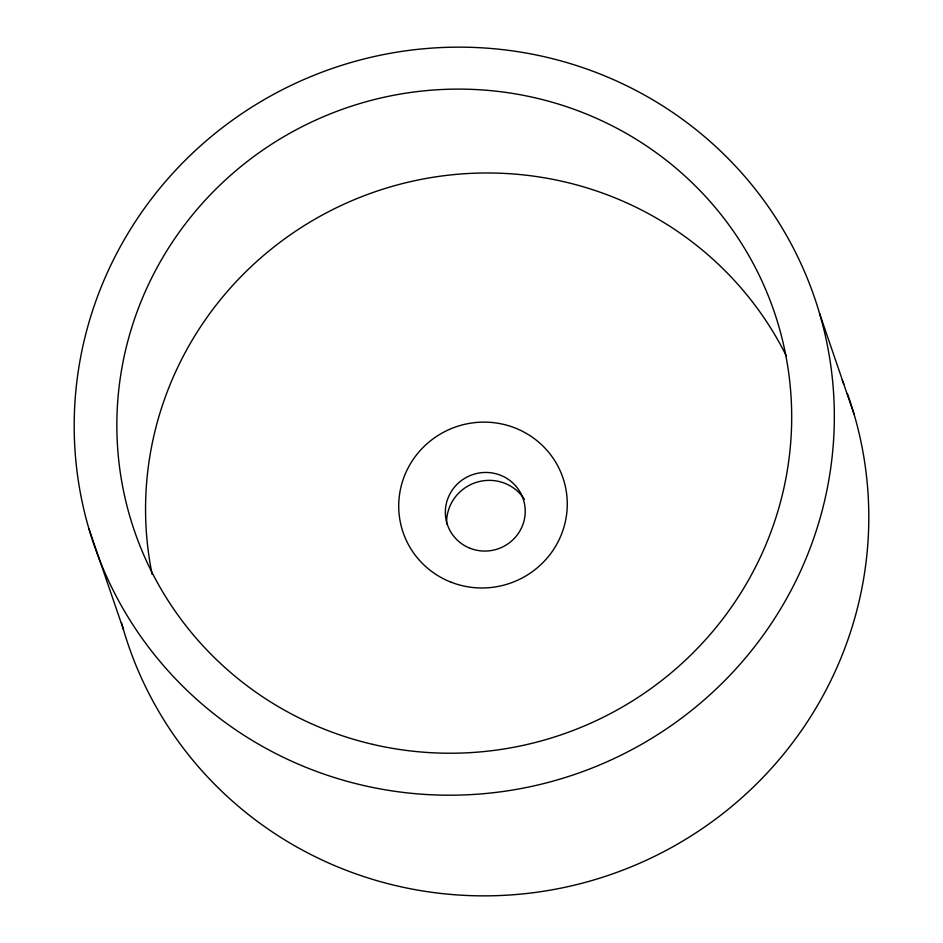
<?xml version="1.0" encoding="UTF-8"?>
<svg xmlns="http://www.w3.org/2000/svg" width="943" height="943" viewBox="0 0 943 943"><rect width="100%" height="100%" fill="white"/><g stroke="black" fill="none" stroke-linecap="round" stroke-linejoin="round"><path stroke-width="1.41" d="M819.561 313.441A380.866 373.216 -18.9 0 1 362.501 785.236A380.866 373.216 -18.9 0 1 180.738 164.848A380.866 373.216 -18.9 0 1 819.561 313.441L854.028 414.095M88.972 528.905L123.439 629.559M847.344 393.561A380.866 373.216 -18.9 0 1 600.703 877.862A380.866 373.216 -18.9 0 1 121.482 622.651M842.217 380.076A380.866 373.216 -18.9 0 1 843.808 384.096M152.118 574.252A338.136 331.347 -18.9 0 1 375.196 191.724A338.136 331.347 -18.9 0 1 786.415 356.077M446.628 523.954A42.223 41.374 -18.9 0 1 476.25 482.38A42.223 41.374 -18.9 0 1 524.379 499.283M372.803 744.381A338.136 331.347 -18.9 0 0 778.576 325.524A338.136 331.347 -18.9 0 0 211.421 193.61A338.136 331.347 -18.9 0 0 372.803 744.381M451.214 582.244A84.446 82.748 -18.9 0 0 566.472 492.706A84.446 82.748 -18.9 0 0 431.281 440.204A84.446 82.748 -18.9 0 0 451.214 582.244M470.227 548.343A40.019 39.217 -18.9 0 0 524.85 505.908A40.019 39.217 -18.9 0 0 460.785 481.024A40.019 39.217 -18.9 0 0 470.227 548.343"/></g></svg>
